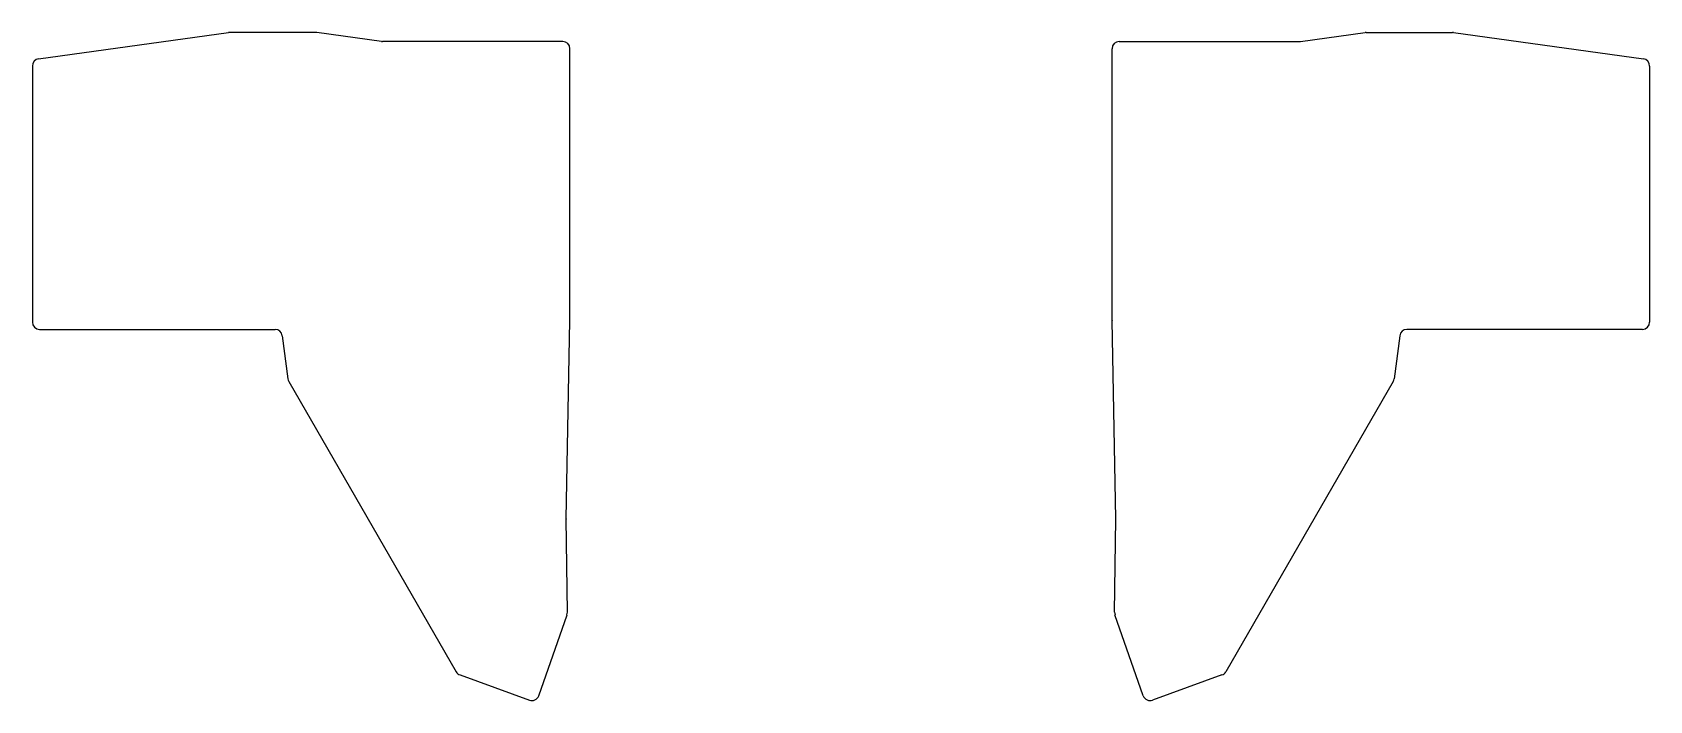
# Model space of a CAD drawing. Header units: millimetres. Extents: x 88 to 532, y -213 to -30.
import ezdxf

# ---------------------------------------------------------------- set-up
doc = ezdxf.new("R2010")
doc.units = ezdxf.units.MM

msp = doc.modelspace()

# ---------------------------------------------------------------- linework, layer by layer
for p, q in [((89.72, -37.26), (141.86, -30.02)), ((165.86, -30), (142.14, -30)), ((183.86, -32.48), (166.14, -30.02)), ((436.14, -32.48), (453.86, -30.02)), ((454.14, -30), (477.86, -30)), ((478.14, -30.02), (530.28, -37.26)), ((233.6, -32.5), (184.14, -32.5)), ((235.6, -108.98), (235.6, -34.5)), ((384.4, -108.98), (384.4, -34.5)), ((386.4, -32.5), (435.86, -32.5)), ((88, -39.24), (88, -109.5)), ((532, -39.24), (532, -109.5)), ((234.56, -163.49), (235.6, -109.02)), ((385.44, -163.49), (384.4, -109.02)), ((90, -111.5), (154.64, -111.5)), ((156.62, -113.25), (158.13, -125.04)), ((463.38, -113.25), (461.87, -125.04)), ((530, -111.5), (465.36, -111.5)), ((158.39, -125.79), (204.37, -205.43)), ((461.61, -125.79), (415.63, -205.43)), ((234.89, -189.1), (234.56, -163.55)), ((385.11, -189.1), (385.44, -163.55)), ((227.01, -212.02), (234.78, -189.78)), ((392.99, -212.02), (385.22, -189.78)), ((205.42, -206.31), (224.44, -213.24)), ((414.58, -206.31), (395.56, -213.24))]:
    msp.add_line(p, q)
for centre, start, end in [((142.14, -32), 90, 97.9072), ((165.86, -32), 82.0928, 90), ((454.14, -32), 90, 97.9072), ((477.86, -32), 82.0928, 90), ((184.14, -30.5), 262.0928, 270), ((233.6, -34.5), 0, 90), ((386.4, -34.5), 90, 180), ((435.86, -30.5), 270, 277.9072), ((90, -39.24), 97.9072, 180), ((530, -39.24), 0, 82.0928), ((90, -109.5), 180, 270), ((233.6, -108.98), 358.9016, 0), ((386.4, -108.98), 180, 181.0984), ((530, -109.5), 270, 0), ((154.64, -113.5), 7.2976, 90), ((465.36, -113.5), 90, 172.7024), ((160.12, -124.79), 187.2976, 210), ((459.88, -124.79), 330, 352.7024), ((236.55, -163.53), 178.9016, 180.7515), ((383.45, -163.53), 359.2485, 1.0984), ((232.89, -189.12), 340.7515, 0.7515), ((387.11, -189.12), 179.2485, 199.2485), ((206.1, -204.43), 210, 250), ((413.9, -204.43), 290, 330), ((225.13, -211.36), 250, 340.7515), ((394.87, -211.36), 199.2485, 290)]:
    msp.add_arc(centre, 2, start, end)

doc.saveas('drawing.dxf')
